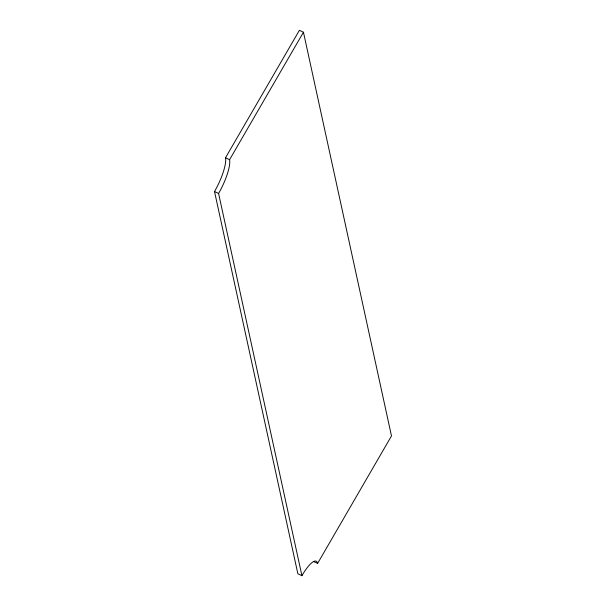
<?xml version="1.0" encoding="UTF-8"?>
<svg xmlns="http://www.w3.org/2000/svg" width="606" height="606" viewBox="0 0 606 606"><rect width="100%" height="100%" fill="white"/><g stroke="black" fill="none" stroke-linecap="round" stroke-linejoin="round"><path stroke-width="0.91" d="M225.515 157.772L299.394 30.3L303.454 32.224L391.484 435.949L317.612 563.421A27.914 7.067 -64.7 0 0 301.924 575.7L297.857 573.776L214.516 191.534A27.914 7.067 -64.7 0 0 225.515 157.772L229.583 159.696A27.914 7.067 -64.7 0 1 218.584 193.465L301.924 575.7M229.583 159.696L303.454 32.224M214.516 191.534L218.584 193.465M313.544 561.497L317.612 563.421"/></g></svg>
